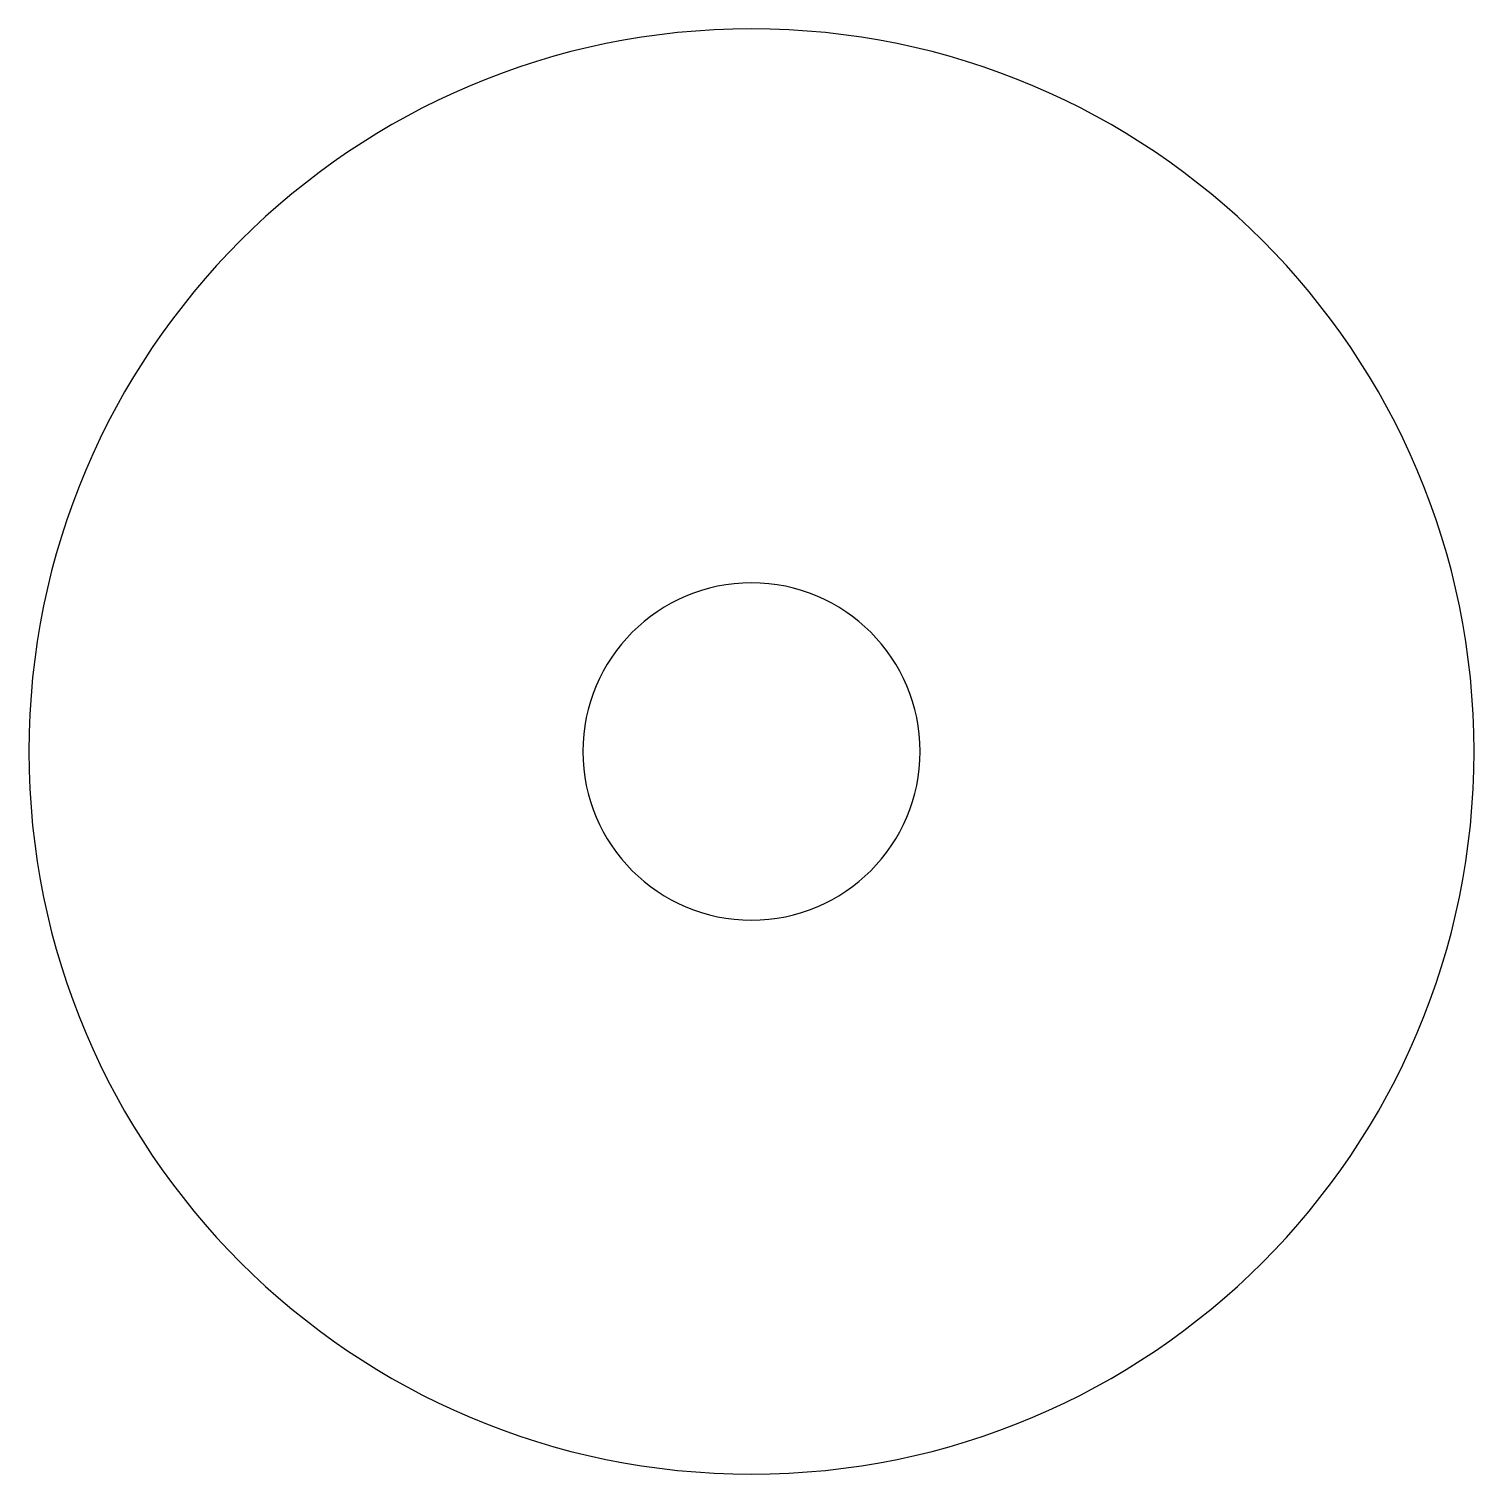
# Model space of a CAD drawing. Header units: millimetres. Extents: x -11.2 to 11.2, y -11.2 to 11.2.
import ezdxf

# ---------------------------------------------------------------- set-up
doc = ezdxf.new("R2010")
doc.units = ezdxf.units.MM

msp = doc.modelspace()

# ---------------------------------------------------------------- linework, layer by layer
at = {"color": 7, "extrusion": (0, 0, -1)}
for radius in [11.25, 2.625]:
    msp.add_circle((0, 0), radius, dxfattribs=at)

doc.saveas('drawing.dxf')
